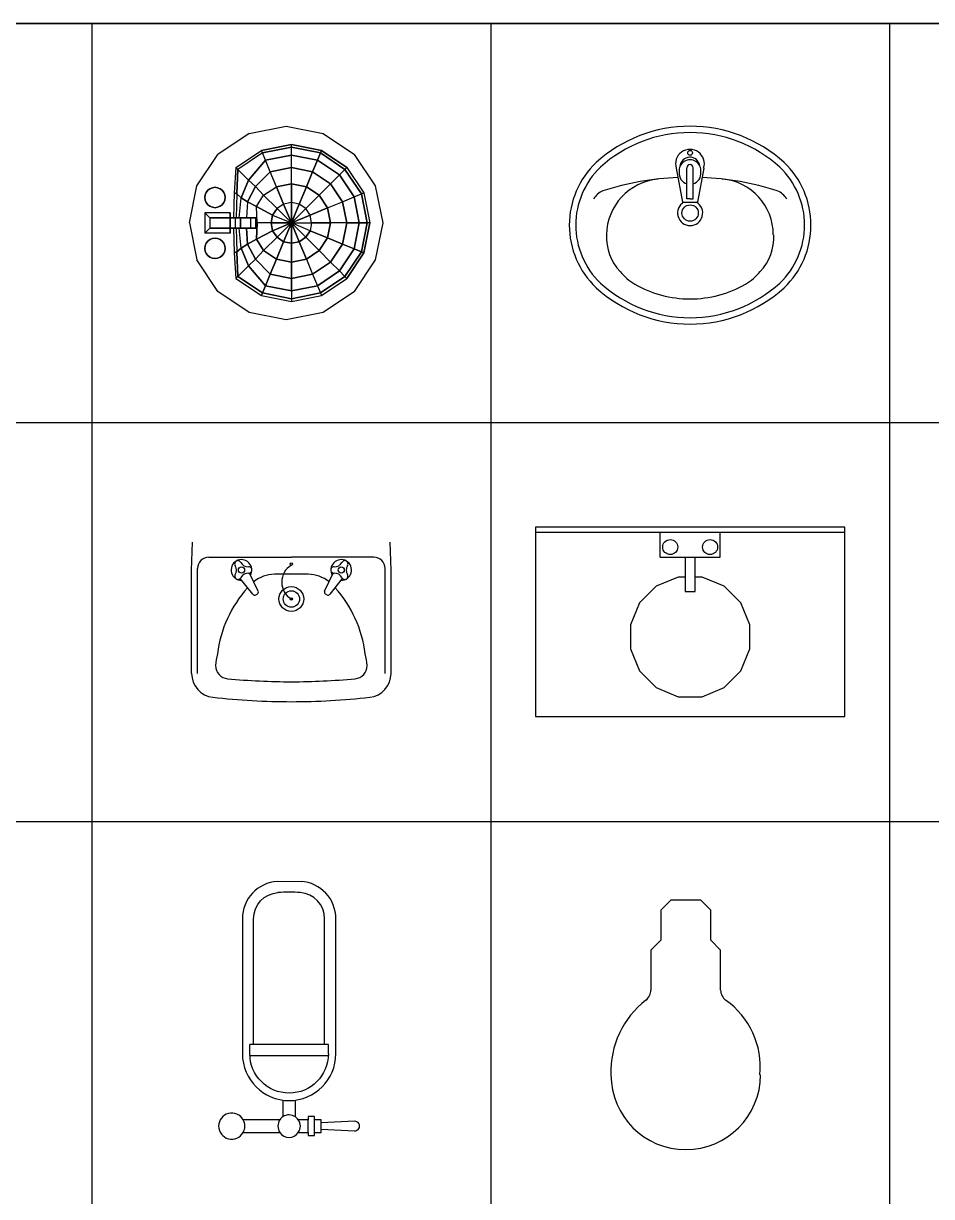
# Model space of a CAD drawing. Header units: inches. Extents: x -1249499 to 290957, y -589671 to 1013543.
# Drawn here: x -1158660 to -1156383, y 307861 to 310801 of the extents above; entities that cross this region are included whole.
import ezdxf

# ---------------------------------------------------------------- set-up
doc = ezdxf.new("R2010")
doc.units = ezdxf.units.IN
doc.header["$MEASUREMENT"] = 0
doc.linetypes.add('HIDDEN', pattern=[2, 1, -1])
doc.layers.add('FUR', color=4, linetype='Continuous')

# ---------------------------------------------------------------- blocks, each defined once
blk = doc.blocks.new('TOILET5')
at = {"color": 0}
for p, q in [((1, 2.5), (0, 1.5)), ((4, 2.5), (1, 2.5)), ((5, 3.5), (4, 2.5)), ((9, 3.5), (5, 3.5)), ((0, 1.5), (0, -1.5)), ((0, -1.5), (1, -2.5)), ((1, -2.5), (4, -2.5)), ((4, -2.5), (5, -3.5)), ((5, -3.5), (9, -3.5))]:
    blk.add_line(p, q, dxfattribs=at)
for centre, radius, start, end in [((16.750209, -0.811718), 8.289629, 5.619387, 5.619387), ((16.750209, -0.811718), 8.289629, 84.810543, 144.517778), ((17.5, 0), 7.5, 270, 90), ((9, 4.75), 1.25, 270, 323.130102), ((9, -4.75), 1.25, 36.869898, 90), ((17.170456, 1.579549), 9.085528, 217.887566, 272.078647)]:
    blk.add_arc(centre, radius, start, end, dxfattribs=at)
blk = doc.blocks.new('A$C3D707EC2')
at = {"color": 0, "xscale": 25, "yscale": 25, "zscale": 25, "rotation": 270}
blk.add_blockref('TOILET5', (187.5, 625), dxfattribs=at)
blk = doc.blocks.new('A$C6B484741')
for p, q in [((149.7, 466.5), (242.5, 484.9)), ((242.5, 484.9), (335.3, 466.5)), ((149.7, 466.5), (71, 413.9)), ((335.3, 466.5), (413.9, 413.9)), ((18.4, 335.3), (71, 413.9)), ((116.2, 381.5), (180, 424.1)), ((116.2, 381.5), (180, 424.1)), ((182.6, 417.9), (121, 376.7)), ((182.6, 417.9), (121, 376.7)), ((180, 424.1), (255.2, 439)), ((255.2, 439), (180, 424.1)), ((182.6, 417.9), (180, 424.1)), ((182.6, 417.9), (180, 424.1)), ((182.6, 417.9), (255.2, 432.4)), ((255.2, 432.4), (182.6, 417.9)), ((190.1, 399.7), (182.6, 417.9)), ((190.1, 399.7), (182.6, 417.9)), ((255.2, 412.7), (190.1, 399.7)), ((190.1, 399.7), (255.2, 412.7)), ((255.2, 439), (330.4, 424.1)), ((330.4, 424.1), (255.2, 439)), ((255.2, 432.4), (255.2, 439)), ((255.2, 432.4), (255.2, 439)), ((255.2, 432.4), (327.9, 417.9)), ((327.9, 417.9), (255.2, 432.4)), ((255.2, 412.7), (255.2, 432.4)), ((255.2, 412.7), (255.2, 432.4)), ((255.2, 381.5), (255.2, 412.7)), ((255.2, 381.5), (255.2, 412.7)), ((320.4, 399.7), (255.2, 412.7)), ((255.2, 412.7), (320.4, 399.7)), ((327.9, 417.9), (320.4, 399.7)), ((320.4, 399.7), (327.9, 417.9)), ((327.9, 417.9), (330.4, 424.1)), ((330.4, 424.1), (327.9, 417.9)), ((327.9, 417.9), (389.5, 376.7)), ((389.5, 376.7), (327.9, 417.9)), ((394.2, 381.5), (330.4, 424.1)), ((330.4, 424.1), (394.2, 381.5)), ((466.5, 335.3), (413.9, 413.9)), ((147.6, 350.1), (190.1, 399.7)), ((190.1, 399.7), (147.6, 350.1)), ((202, 370.9), (190.1, 399.7)), ((202, 370.9), (190.1, 399.7)), ((320.4, 399.7), (308.4, 370.9)), ((308.4, 370.9), (320.4, 399.7)), ((375.6, 362.9), (320.4, 399.7)), ((320.4, 399.7), (375.6, 362.9)), ((116.2, 381.5), (111.9, 317.7)), ((116.2, 381.5), (111.9, 317.7)), ((116.2, 381.5), (121, 376.7)), ((121, 376.7), (116.2, 381.5)), ((121, 376.7), (118.1, 315.1)), ((118.1, 315.1), (121, 376.7)), ((147.6, 350.1), (121, 376.7)), ((121, 376.7), (147.6, 350.1)), ((202, 370.9), (165.4, 333.5)), ((165.4, 333.5), (202, 370.9)), ((202, 370.9), (255.2, 381.5)), ((255.2, 381.5), (202, 370.9)), ((217.7, 333.3), (202, 370.9)), ((217.7, 333.3), (202, 370.9)), ((255.2, 381.5), (308.4, 370.9)), ((308.4, 370.9), (255.2, 381.5)), ((255.2, 340.8), (255.2, 381.5)), ((255.2, 340.8), (255.2, 381.5)), ((308.4, 370.9), (292.8, 333.3)), ((292.8, 333.3), (308.4, 370.9)), ((308.4, 370.9), (353.5, 340.8)), ((353.5, 340.8), (308.4, 370.9)), ((353.5, 340.8), (375.6, 362.9)), ((353.5, 340.8), (375.6, 362.9)), ((375.6, 362.9), (389.5, 376.7)), ((375.6, 362.9), (389.5, 376.7)), ((412.5, 307.6), (375.6, 362.9)), ((375.6, 362.9), (412.5, 307.6)), ((394.2, 381.5), (389.5, 376.7)), ((389.5, 376.7), (394.2, 381.5)), ((389.5, 376.7), (430.7, 315.1)), ((430.7, 315.1), (389.5, 376.7)), ((394.2, 381.5), (436.8, 317.7)), ((394.2, 381.5), (436.8, 317.7)), ((0, 242.5), (18.4, 335.3)), ((45.8, 324.3), (41.7, 319)), ((41.7, 319), (45.8, 324.3)), ((45.8, 324.3), (41.7, 319)), ((41.7, 319), (45.8, 324.3)), ((51, 328.4), (45.8, 324.3)), ((45.8, 324.3), (51, 328.4)), ((51, 328.4), (45.8, 324.3)), ((45.8, 324.3), (51, 328.4)), ((45.8, 324.3), (45.8, 324.3)), ((45.8, 324.3), (45.8, 324.3)), ((57.2, 330.9), (51, 328.4)), ((51, 328.4), (57.2, 330.9)), ((57.2, 330.9), (51, 328.4)), ((51, 328.4), (57.2, 330.9)), ((51, 328.4), (51, 328.4)), ((51, 328.4), (51, 328.4)), ((63.8, 331.8), (57.2, 330.9)), ((57.2, 330.9), (63.8, 331.8)), ((63.8, 331.8), (57.2, 330.9)), ((57.2, 330.9), (63.8, 331.8)), ((57.2, 330.9), (57.2, 330.9)), ((57.2, 330.9), (57.2, 330.9)), ((70.4, 330.9), (63.8, 331.8)), ((63.8, 331.8), (70.4, 330.9)), ((70.4, 330.9), (63.8, 331.8)), ((63.8, 331.8), (70.4, 330.9)), ((63.8, 331.8), (63.8, 331.8)), ((63.8, 331.8), (63.8, 331.8)), ((76.6, 328.4), (70.4, 330.9)), ((70.4, 330.9), (76.6, 328.4)), ((76.6, 328.4), (70.4, 330.9)), ((70.4, 330.9), (76.6, 328.4)), ((70.4, 330.9), (70.4, 330.9)), ((70.4, 330.9), (70.4, 330.9)), ((81.8, 324.3), (76.6, 328.4)), ((76.6, 328.4), (81.8, 324.3)), ((81.8, 324.3), (76.6, 328.4)), ((76.6, 328.4), (81.8, 324.3)), ((76.6, 328.4), (76.6, 328.4)), ((76.6, 328.4), (76.6, 328.4)), ((85.9, 319), (81.8, 324.3)), ((81.8, 324.3), (85.9, 319)), ((85.9, 319), (81.8, 324.3)), ((81.8, 324.3), (81.8, 324.3)), ((81.8, 324.3), (85.9, 319)), ((81.8, 324.3), (81.8, 324.3)), ((129, 305.4), (147.6, 350.1)), ((147.6, 350.1), (129, 305.4)), ((165.4, 333.5), (145, 295.7)), ((145, 295.7), (165.4, 333.5)), ((147.6, 350.1), (165.4, 333.5)), ((165.4, 333.5), (147.6, 350.1)), ((185.7, 312), (165.4, 333.5)), ((165.4, 333.5), (185.7, 312)), ((185.7, 312), (217.7, 333.3)), ((185.7, 312), (217.7, 333.3)), ((255.2, 340.8), (217.7, 333.3)), ((217.7, 333.3), (255.2, 340.8)), ((217.7, 333.3), (235.8, 289.4)), ((235.8, 289.4), (217.7, 333.3)), ((255.2, 340.8), (255.2, 293.4)), ((255.2, 293.4), (255.2, 340.8)), ((292.8, 333.3), (255.2, 340.8)), ((255.2, 340.8), (292.8, 333.3)), ((292.8, 333.3), (274.7, 289.4)), ((274.7, 289.4), (292.8, 333.3)), ((324.7, 312), (292.8, 333.3)), ((292.8, 333.3), (324.7, 312)), ((324.7, 312), (353.5, 340.8)), ((324.7, 312), (353.5, 340.8)), ((353.5, 340.8), (383.6, 295.7)), ((383.6, 295.7), (353.5, 340.8)), ((485, 242.5), (466.5, 335.3)), ((39.1, 312.9), (38.3, 306.3)), ((38.3, 306.3), (39.1, 312.9)), ((39.1, 312.9), (38.3, 306.3)), ((38.3, 306.3), (39.1, 312.9)), ((38.3, 306.3), (39.1, 299.7)), ((39.1, 299.7), (38.3, 306.3)), ((38.3, 306.3), (39.1, 299.7)), ((39.1, 299.7), (38.3, 306.3)), ((38.3, 306.3), (38.3, 306.3)), ((38.3, 306.3), (38.3, 306.3)), ((41.7, 319), (39.1, 312.9)), ((39.1, 312.9), (41.7, 319)), ((41.7, 319), (39.1, 312.9)), ((39.1, 312.9), (41.7, 319)), ((39.1, 312.9), (39.1, 312.9)), ((39.1, 312.9), (39.1, 312.9)), ((39.1, 299.7), (41.7, 293.5)), ((41.7, 293.5), (39.1, 299.7)), ((39.1, 299.7), (41.7, 293.5)), ((41.7, 293.5), (39.1, 299.7)), ((39.1, 299.7), (39.1, 299.7)), ((39.1, 299.7), (39.1, 299.7)), ((41.7, 319), (41.7, 319)), ((41.7, 319), (41.7, 319)), ((88.5, 312.9), (85.9, 319)), ((85.9, 319), (88.5, 312.9)), ((88.5, 312.9), (85.9, 319)), ((85.9, 319), (88.5, 312.9)), ((85.9, 319), (85.9, 319)), ((85.9, 319), (85.9, 319)), ((85.9, 293.5), (88.5, 299.7)), ((88.5, 299.7), (85.9, 293.5)), ((85.9, 293.5), (88.5, 299.7)), ((88.5, 299.7), (85.9, 293.5)), ((89.3, 306.3), (88.5, 312.9)), ((88.5, 312.9), (89.3, 306.3)), ((89.3, 306.3), (88.5, 312.9)), ((88.5, 312.9), (89.3, 306.3)), ((88.5, 312.9), (88.5, 312.9)), ((88.5, 312.9), (88.5, 312.9)), ((88.5, 299.7), (89.3, 306.3)), ((89.3, 306.3), (88.5, 299.7)), ((88.5, 299.7), (89.3, 306.3)), ((89.3, 306.3), (88.5, 299.7)), ((88.5, 299.7), (88.5, 299.7)), ((88.5, 299.7), (88.5, 299.7)), ((89.3, 306.3), (89.3, 306.3)), ((89.3, 306.3), (89.3, 306.3)), ((111.9, 317.7), (110.1, 255.2)), ((111.9, 317.7), (118.1, 315.1)), ((118.1, 315.1), (111.9, 317.7)), ((118.1, 315.1), (116.7, 255.2)), ((118.1, 315.1), (129, 305.4)), ((129, 305.4), (118.1, 315.1)), ((124.4, 255.2), (129, 305.4)), ((129, 305.4), (145, 295.7)), ((145, 295.7), (129, 305.4)), ((145, 295.7), (142.5, 255.2)), ((145, 295.7), (167.7, 283.3)), ((167.7, 283.3), (145, 295.7)), ((167.7, 283.3), (185.7, 312)), ((167.7, 283.3), (185.7, 312)), ((185.7, 312), (219.3, 278.5)), ((219.3, 278.5), (185.7, 312)), ((324.7, 312), (291.2, 278.5)), ((291.2, 278.5), (324.7, 312)), ((346, 280.1), (324.7, 312)), ((324.7, 312), (346, 280.1)), ((346, 280.1), (383.6, 295.7)), ((346, 280.1), (383.6, 295.7)), ((383.6, 295.7), (412.5, 307.6)), ((383.6, 295.7), (412.5, 307.6)), ((383.6, 295.7), (394.2, 242.5)), ((394.2, 242.5), (383.6, 295.7)), ((412.5, 307.6), (430.7, 315.1)), ((412.5, 307.6), (430.7, 315.1)), ((425.5, 242.5), (412.5, 307.6)), ((412.5, 307.6), (425.5, 242.5)), ((430.7, 315.1), (436.8, 317.7)), ((436.8, 317.7), (430.7, 315.1)), ((430.7, 315.1), (445.1, 242.5)), ((445.1, 242.5), (430.7, 315.1)), ((436.8, 317.7), (451.8, 242.5)), ((436.8, 317.7), (451.8, 242.5)), ((38.3, 268), (38.3, 216.9)), ((102.1, 268), (38.3, 268)), ((51, 255.2), (38.3, 268)), ((51, 255.2), (38.3, 268)), ((41.7, 293.5), (45.8, 288.2)), ((45.8, 288.2), (41.7, 293.5)), ((41.7, 293.5), (45.8, 288.2)), ((45.8, 288.2), (41.7, 293.5)), ((41.7, 293.5), (41.7, 293.5)), ((41.7, 293.5), (41.7, 293.5)), ((45.8, 288.2), (51, 284.2)), ((51, 284.2), (45.8, 288.2)), ((45.8, 288.2), (51, 284.2)), ((51, 284.2), (45.8, 288.2)), ((45.8, 288.2), (45.8, 288.2)), ((45.8, 288.2), (45.8, 288.2)), ((51, 284.2), (57.2, 281.7)), ((57.2, 281.7), (51, 284.2)), ((51, 284.2), (57.2, 281.7)), ((57.2, 281.7), (51, 284.2)), ((51, 284.2), (51, 284.2)), ((51, 284.2), (51, 284.2)), ((57.2, 281.7), (63.8, 280.7)), ((63.8, 280.7), (57.2, 281.7)), ((57.2, 281.7), (63.8, 280.7)), ((63.8, 280.7), (57.2, 281.7)), ((57.2, 281.7), (57.2, 281.7)), ((57.2, 281.7), (57.2, 281.7)), ((63.8, 280.7), (70.4, 281.7)), ((70.4, 281.7), (63.8, 280.7)), ((63.8, 280.7), (70.4, 281.7)), ((70.4, 281.7), (63.8, 280.7)), ((63.8, 280.7), (63.8, 280.7)), ((63.8, 280.7), (63.8, 280.7)), ((70.4, 281.7), (76.6, 284.2)), ((76.6, 284.2), (70.4, 281.7)), ((70.4, 281.7), (76.6, 284.2)), ((76.6, 284.2), (70.4, 281.7)), ((70.4, 281.7), (70.4, 281.7)), ((70.4, 281.7), (70.4, 281.7)), ((76.6, 284.2), (81.8, 288.2)), ((81.8, 288.2), (76.6, 284.2)), ((76.6, 284.2), (81.8, 288.2)), ((81.8, 288.2), (76.6, 284.2)), ((76.6, 284.2), (76.6, 284.2)), ((76.6, 284.2), (76.6, 284.2)), ((81.8, 288.2), (85.9, 293.5)), ((85.9, 293.5), (81.8, 288.2)), ((81.8, 288.2), (85.9, 293.5)), ((85.9, 293.5), (81.8, 288.2)), ((81.8, 288.2), (81.8, 288.2)), ((81.8, 288.2), (81.8, 288.2)), ((85.9, 293.5), (85.9, 293.5)), ((85.9, 293.5), (85.9, 293.5)), ((102.1, 268), (102.1, 216.9)), ((102.1, 255.2), (102.1, 268)), ((102.1, 255.2), (102.1, 268)), ((169.7, 242.5), (167.7, 283.3)), ((169.7, 242.5), (167.7, 283.3)), ((208.2, 261.9), (167.7, 283.3)), ((167.7, 283.3), (208.2, 261.9)), ((208.2, 261.9), (219.3, 278.5)), ((219.3, 278.5), (208.2, 261.9)), ((235.8, 289.4), (219.3, 278.5)), ((235.8, 289.4), (219.3, 278.5)), ((255.2, 242.5), (219.3, 278.5)), ((219.3, 278.5), (255.2, 242.5)), ((255.2, 293.4), (235.8, 289.4)), ((255.2, 293.4), (235.8, 289.4)), ((255.2, 242.5), (235.8, 289.4)), ((235.8, 289.4), (255.2, 242.5)), ((255.2, 242.5), (255.2, 293.4)), ((255.2, 293.4), (255.2, 242.5)), ((274.7, 289.4), (255.2, 293.4)), ((274.7, 289.4), (255.2, 293.4)), ((255.2, 242.5), (274.7, 289.4)), ((274.7, 289.4), (255.2, 242.5)), ((255.2, 242.5), (291.2, 278.5)), ((291.2, 278.5), (255.2, 242.5)), ((291.2, 278.5), (274.7, 289.4)), ((291.2, 278.5), (274.7, 289.4)), ((302.2, 261.9), (291.2, 278.5)), ((302.2, 261.9), (291.2, 278.5)), ((346, 280.1), (302.2, 261.9)), ((302.2, 261.9), (346, 280.1)), ((353.5, 242.5), (346, 280.1)), ((346, 280.1), (353.5, 242.5)), ((0, 242.5), (18.4, 149.7)), ((51, 255.2), (51, 229.7)), ((51, 255.2), (51, 229.7)), ((114.8, 255.2), (51, 255.2)), ((51, 255.2), (102.1, 255.2)), ((51, 255.2), (102.1, 255.2)), ((114.8, 255.2), (51, 255.2)), ((102.1, 229.7), (102.1, 255.2)), ((102.1, 255.2), (102.1, 229.7)), ((102.1, 255.2), (127.6, 255.2)), ((127.6, 255.2), (102.1, 255.2)), ((114.8, 229.7), (114.8, 255.2)), ((114.8, 229.7), (114.8, 255.2)), ((114.8, 255.2), (153.1, 255.2)), ((114.8, 255.2), (153.1, 255.2)), ((127.6, 255.2), (114.8, 255.2)), ((127.6, 255.2), (114.8, 255.2)), ((127.6, 229.7), (127.6, 255.2)), ((127.6, 255.2), (127.6, 229.7)), ((165.9, 255.2), (127.6, 255.2)), ((127.6, 255.2), (165.9, 255.2)), ((153.1, 255.2), (153.1, 229.7)), ((153.1, 255.2), (153.1, 229.7)), ((153.1, 255.2), (165.9, 255.2)), ((165.9, 255.2), (153.1, 255.2)), ((165.9, 229.7), (165.9, 255.2)), ((165.9, 255.2), (165.9, 229.7)), ((169.7, 242.5), (165.9, 242.5)), ((167.7, 201.6), (169.7, 242.5)), ((169.7, 242.5), (167.7, 201.6)), ((204.4, 242.5), (169.7, 242.5)), ((204.4, 242.5), (169.7, 242.5)), ((208.2, 261.9), (204.4, 242.5)), ((204.4, 242.5), (208.2, 261.9)), ((204.4, 242.5), (255.2, 242.5)), ((255.2, 242.5), (204.4, 242.5)), ((208.2, 223), (204.4, 242.5)), ((204.4, 242.5), (208.2, 223)), ((208.2, 261.9), (255.2, 242.5)), ((208.2, 261.9), (255.2, 242.5)), ((255.2, 242.5), (208.2, 223)), ((208.2, 223), (255.2, 242.5)), ((255.2, 242.5), (219.3, 206.5)), ((219.3, 206.5), (255.2, 242.5)), ((255.2, 242.5), (235.8, 195.5)), ((235.8, 195.5), (255.2, 242.5)), ((255.2, 242.5), (302.2, 261.9)), ((302.2, 261.9), (255.2, 242.5)), ((255.2, 242.5), (306.1, 242.5)), ((255.2, 242.5), (306.1, 242.5)), ((302.2, 223), (255.2, 242.5)), ((302.2, 223), (255.2, 242.5)), ((255.2, 242.5), (291.2, 206.5)), ((291.2, 206.5), (255.2, 242.5)), ((255.2, 242.5), (274.7, 195.5)), ((274.7, 195.5), (255.2, 242.5)), ((255.2, 242.5), (255.2, 191.6)), ((255.2, 191.6), (255.2, 242.5)), ((306.1, 242.5), (302.2, 261.9)), ((306.1, 242.5), (302.2, 261.9)), ((306.1, 242.5), (302.2, 223)), ((306.1, 242.5), (302.2, 223)), ((306.1, 242.5), (353.5, 242.5)), ((353.5, 242.5), (306.1, 242.5)), ((353.5, 242.5), (346, 204.9)), ((346, 204.9), (353.5, 242.5)), ((394.2, 242.5), (353.5, 242.5)), ((394.2, 242.5), (353.5, 242.5)), ((383.6, 189.3), (394.2, 242.5)), ((394.2, 242.5), (383.6, 189.3)), ((394.2, 242.5), (425.5, 242.5)), ((425.5, 242.5), (394.2, 242.5)), ((425.5, 242.5), (412.5, 177.3)), ((412.5, 177.3), (425.5, 242.5)), ((425.5, 242.5), (445.1, 242.5)), ((445.1, 242.5), (425.5, 242.5)), ((430.7, 169.8), (445.1, 242.5)), ((445.1, 242.5), (430.7, 169.8)), ((436.8, 167.2), (451.8, 242.5)), ((451.8, 242.5), (436.8, 167.2)), ((451.8, 242.5), (445.1, 242.5)), ((451.8, 242.5), (445.1, 242.5)), ((466.5, 149.7), (485, 242.5)), ((51, 229.7), (38.3, 216.9)), ((51, 229.7), (38.3, 216.9)), ((102.1, 216.9), (38.3, 216.9)), ((51, 229.7), (102.1, 229.7)), ((114.8, 229.7), (51, 229.7)), ((51, 229.7), (102.1, 229.7)), ((51, 229.7), (114.8, 229.7)), ((102.1, 229.7), (127.6, 229.7)), ((102.1, 229.7), (127.6, 229.7)), ((102.1, 216.9), (102.1, 229.7)), ((102.1, 229.7), (102.1, 216.9)), ((110.1, 229.7), (111.9, 167.2)), ((114.8, 229.7), (153.1, 229.7)), ((153.1, 229.7), (114.8, 229.7)), ((127.6, 229.7), (114.8, 229.7)), ((127.6, 229.7), (114.8, 229.7)), ((116.7, 229.7), (118.1, 169.8)), ((129, 179.5), (124.4, 229.7)), ((165.9, 229.7), (127.6, 229.7)), ((165.9, 229.7), (127.6, 229.7)), ((142.5, 229.7), (145, 189.3)), ((145, 189.3), (142.5, 229.7)), ((153.1, 229.7), (165.9, 229.7)), ((153.1, 229.7), (165.9, 229.7)), ((208.2, 223), (167.7, 201.6)), ((167.7, 201.6), (208.2, 223)), ((219.3, 206.5), (185.7, 173)), ((185.7, 173), (219.3, 206.5)), ((219.3, 206.5), (208.2, 223)), ((208.2, 223), (219.3, 206.5)), ((235.8, 195.5), (219.3, 206.5)), ((219.3, 206.5), (235.8, 195.5)), ((291.2, 206.5), (274.7, 195.5)), ((274.7, 195.5), (291.2, 206.5)), ((302.2, 223), (291.2, 206.5)), ((291.2, 206.5), (302.2, 223)), ((291.2, 206.5), (324.7, 173)), ((324.7, 173), (291.2, 206.5)), ((302.2, 223), (346, 204.9)), ((346, 204.9), (302.2, 223)), ((39.1, 185.2), (38.3, 178.7)), ((38.3, 178.7), (39.1, 185.2)), ((39.1, 185.2), (38.3, 178.7)), ((38.3, 178.7), (39.1, 185.2)), ((38.3, 178.7), (39.1, 172.1)), ((39.1, 172.1), (38.3, 178.7)), ((38.3, 178.7), (39.1, 172.1)), ((39.1, 172.1), (38.3, 178.7)), ((38.3, 178.7), (38.3, 178.7)), ((38.3, 178.7), (38.3, 178.7)), ((41.7, 191.4), (39.1, 185.2)), ((39.1, 185.2), (41.7, 191.4)), ((41.7, 191.4), (39.1, 185.2)), ((39.1, 185.2), (41.7, 191.4)), ((39.1, 185.2), (39.1, 185.2)), ((39.1, 185.2), (39.1, 185.2)), ((45.8, 196.7), (41.7, 191.4)), ((41.7, 191.4), (45.8, 196.7)), ((45.8, 196.7), (41.7, 191.4)), ((41.7, 191.4), (45.8, 196.7)), ((41.7, 191.4), (41.7, 191.4)), ((41.7, 191.4), (41.7, 191.4)), ((51, 200.8), (45.8, 196.7)), ((45.8, 196.7), (51, 200.8)), ((51, 200.8), (45.8, 196.7)), ((45.8, 196.7), (51, 200.8)), ((45.8, 196.7), (45.8, 196.7)), ((45.8, 196.7), (45.8, 196.7)), ((57.2, 203.3), (51, 200.8)), ((51, 200.8), (57.2, 203.3)), ((57.2, 203.3), (51, 200.8)), ((51, 200.8), (57.2, 203.3)), ((51, 200.8), (51, 200.8)), ((51, 200.8), (51, 200.8)), ((63.8, 204.2), (57.2, 203.3)), ((57.2, 203.3), (63.8, 204.2)), ((63.8, 204.2), (57.2, 203.3)), ((57.2, 203.3), (63.8, 204.2)), ((57.2, 203.3), (57.2, 203.3)), ((57.2, 203.3), (57.2, 203.3)), ((70.4, 203.3), (63.8, 204.2)), ((63.8, 204.2), (70.4, 203.3)), ((70.4, 203.3), (63.8, 204.2)), ((63.8, 204.2), (70.4, 203.3)), ((63.8, 204.2), (63.8, 204.2)), ((63.8, 204.2), (63.8, 204.2)), ((76.6, 200.8), (70.4, 203.3)), ((70.4, 203.3), (76.6, 200.8)), ((76.6, 200.8), (70.4, 203.3)), ((70.4, 203.3), (76.6, 200.8)), ((70.4, 203.3), (70.4, 203.3)), ((70.4, 203.3), (70.4, 203.3)), ((81.8, 196.7), (76.6, 200.8)), ((76.6, 200.8), (81.8, 196.7)), ((81.8, 196.7), (76.6, 200.8)), ((76.6, 200.8), (81.8, 196.7)), ((76.6, 200.8), (76.6, 200.8)), ((76.6, 200.8), (76.6, 200.8)), ((85.9, 191.4), (81.8, 196.7)), ((81.8, 196.7), (85.9, 191.4)), ((85.9, 191.4), (81.8, 196.7)), ((81.8, 196.7), (85.9, 191.4)), ((81.8, 196.7), (81.8, 196.7)), ((81.8, 196.7), (81.8, 196.7)), ((88.5, 185.2), (85.9, 191.4)), ((85.9, 191.4), (88.5, 185.2)), ((88.5, 185.2), (85.9, 191.4)), ((85.9, 191.4), (88.5, 185.2)), ((85.9, 191.4), (85.9, 191.4)), ((85.9, 191.4), (85.9, 191.4)), ((88.5, 185.2), (89.3, 178.7)), ((89.3, 178.7), (88.5, 185.2)), ((88.5, 185.2), (89.3, 178.7)), ((88.5, 185.2), (88.5, 185.2)), ((88.5, 185.2), (89.3, 178.7)), ((88.5, 185.2), (88.5, 185.2)), ((88.5, 172.1), (89.3, 178.7)), ((89.3, 178.7), (88.5, 172.1)), ((88.5, 172.1), (89.3, 178.7)), ((89.3, 178.7), (88.5, 172.1)), ((89.3, 178.7), (89.3, 178.7)), ((89.3, 178.7), (89.3, 178.7)), ((129, 179.5), (118.1, 169.8)), ((118.1, 169.8), (129, 179.5)), ((145, 189.3), (129, 179.5)), ((129, 179.5), (145, 189.3)), ((147.6, 134.9), (129, 179.5)), ((129, 179.5), (147.6, 134.9)), ((167.7, 201.6), (145, 189.3)), ((145, 189.3), (167.7, 201.6)), ((145, 189.3), (165.4, 151.5)), ((165.4, 151.5), (145, 189.3)), ((185.7, 173), (167.7, 201.6)), ((167.7, 201.6), (185.7, 173)), ((235.8, 195.5), (217.7, 151.7)), ((217.7, 151.7), (235.8, 195.5)), ((255.2, 191.6), (235.8, 195.5)), ((235.8, 195.5), (255.2, 191.6)), ((274.7, 195.5), (255.2, 191.6)), ((255.2, 191.6), (274.7, 195.5)), ((255.2, 191.6), (255.2, 144.2)), ((255.2, 144.2), (255.2, 191.6)), ((274.7, 195.5), (292.8, 151.7)), ((292.8, 151.7), (274.7, 195.5)), ((346, 204.9), (324.7, 173)), ((324.7, 173), (346, 204.9)), ((346, 204.9), (383.6, 189.3)), ((383.6, 189.3), (346, 204.9)), ((353.5, 144.2), (383.6, 189.3)), ((383.6, 189.3), (353.5, 144.2)), ((412.5, 177.3), (375.6, 122.1)), ((375.6, 122.1), (412.5, 177.3)), ((412.5, 177.3), (383.6, 189.3)), ((383.6, 189.3), (412.5, 177.3)), ((412.5, 177.3), (430.7, 169.8)), ((430.7, 169.8), (412.5, 177.3)), ((71, 71), (18.4, 149.7)), ((39.1, 172.1), (41.7, 165.9)), ((41.7, 165.9), (39.1, 172.1)), ((39.1, 172.1), (41.7, 165.9)), ((41.7, 165.9), (39.1, 172.1)), ((39.1, 172.1), (39.1, 172.1)), ((39.1, 172.1), (39.1, 172.1)), ((41.7, 165.9), (45.8, 160.6)), ((45.8, 160.6), (41.7, 165.9)), ((41.7, 165.9), (45.8, 160.6)), ((45.8, 160.6), (41.7, 165.9)), ((41.7, 165.9), (41.7, 165.9)), ((41.7, 165.9), (41.7, 165.9)), ((45.8, 160.6), (51, 156.6)), ((51, 156.6), (45.8, 160.6)), ((45.8, 160.6), (51, 156.6)), ((51, 156.6), (45.8, 160.6)), ((45.8, 160.6), (45.8, 160.6)), ((45.8, 160.6), (45.8, 160.6)), ((51, 156.6), (57.2, 154)), ((57.2, 154), (51, 156.6)), ((51, 156.6), (57.2, 154)), ((57.2, 154), (51, 156.6)), ((51, 156.6), (51, 156.6)), ((51, 156.6), (51, 156.6)), ((57.2, 154), (63.8, 153.1)), ((63.8, 153.1), (57.2, 154)), ((57.2, 154), (63.8, 153.1)), ((63.8, 153.1), (57.2, 154)), ((57.2, 154), (57.2, 154)), ((57.2, 154), (57.2, 154)), ((63.8, 153.1), (70.4, 154)), ((70.4, 154), (63.8, 153.1)), ((63.8, 153.1), (70.4, 154)), ((70.4, 154), (63.8, 153.1)), ((63.8, 153.1), (63.8, 153.1)), ((63.8, 153.1), (63.8, 153.1)), ((70.4, 154), (76.6, 156.6)), ((76.6, 156.6), (70.4, 154)), ((70.4, 154), (76.6, 156.6)), ((76.6, 156.6), (70.4, 154)), ((70.4, 154), (70.4, 154)), ((70.4, 154), (70.4, 154)), ((76.6, 156.6), (81.8, 160.6)), ((81.8, 160.6), (76.6, 156.6)), ((76.6, 156.6), (81.8, 160.6)), ((81.8, 160.6), (76.6, 156.6)), ((76.6, 156.6), (76.6, 156.6)), ((76.6, 156.6), (76.6, 156.6)), ((81.8, 160.6), (85.9, 165.9)), ((85.9, 165.9), (81.8, 160.6)), ((81.8, 160.6), (85.9, 165.9)), ((85.9, 165.9), (81.8, 160.6)), ((81.8, 160.6), (81.8, 160.6)), ((81.8, 160.6), (81.8, 160.6)), ((85.9, 165.9), (88.5, 172.1)), ((88.5, 172.1), (85.9, 165.9)), ((85.9, 165.9), (88.5, 172.1)), ((88.5, 172.1), (85.9, 165.9)), ((85.9, 165.9), (85.9, 165.9)), ((85.9, 165.9), (85.9, 165.9)), ((88.5, 172.1), (88.5, 172.1)), ((88.5, 172.1), (88.5, 172.1)), ((118.1, 169.8), (111.9, 167.2)), ((111.9, 167.2), (118.1, 169.8)), ((111.9, 167.2), (116.2, 103.5)), ((111.9, 167.2), (116.2, 103.5)), ((118.1, 169.8), (121, 108.2)), ((121, 108.2), (118.1, 169.8)), ((165.4, 151.5), (147.6, 134.9)), ((147.6, 134.9), (165.4, 151.5)), ((185.7, 173), (165.4, 151.5)), ((165.4, 151.5), (185.7, 173)), ((165.4, 151.5), (202, 114.1)), ((202, 114.1), (165.4, 151.5)), ((217.7, 151.7), (185.7, 173)), ((185.7, 173), (217.7, 151.7)), ((217.7, 151.7), (202, 114.1)), ((202, 114.1), (217.7, 151.7)), ((255.2, 144.2), (217.7, 151.7)), ((217.7, 151.7), (255.2, 144.2)), ((292.8, 151.7), (255.2, 144.2)), ((255.2, 144.2), (292.8, 151.7)), ((324.7, 173), (292.8, 151.7)), ((292.8, 151.7), (324.7, 173)), ((292.8, 151.7), (308.4, 114.1)), ((292.8, 151.7), (308.4, 114.1)), ((324.7, 173), (353.5, 144.2)), ((353.5, 144.2), (324.7, 173)), ((389.5, 108.2), (430.7, 169.8)), ((430.7, 169.8), (389.5, 108.2)), ((394.2, 103.5), (436.8, 167.2)), ((436.8, 167.2), (394.2, 103.5)), ((413.9, 71), (466.5, 149.7)), ((430.7, 169.8), (436.8, 167.2)), ((436.8, 167.2), (430.7, 169.8)), ((147.6, 134.9), (121, 108.2)), ((121, 108.2), (147.6, 134.9)), ((190.1, 85.2), (147.6, 134.9)), ((147.6, 134.9), (190.1, 85.2)), ((255.2, 144.2), (255.2, 103.5)), ((255.2, 103.5), (255.2, 144.2)), ((308.4, 114.1), (353.5, 144.2)), ((353.5, 144.2), (308.4, 114.1)), ((375.6, 122.1), (320.4, 85.2)), ((320.4, 85.2), (375.6, 122.1)), ((353.5, 144.2), (375.6, 122.1)), ((353.5, 144.2), (375.6, 122.1)), ((375.6, 122.1), (389.5, 108.2)), ((389.5, 108.2), (375.6, 122.1)), ((121, 108.2), (116.2, 103.5)), ((116.2, 103.5), (121, 108.2)), ((116.2, 103.5), (180, 60.9)), ((116.2, 103.5), (180, 60.9)), ((121, 108.2), (182.6, 67.1)), ((182.6, 67.1), (121, 108.2)), ((202, 114.1), (190.1, 85.2)), ((190.1, 85.2), (202, 114.1)), ((202, 114.1), (255.2, 103.5)), ((255.2, 103.5), (202, 114.1)), ((255.2, 103.5), (308.4, 114.1)), ((308.4, 114.1), (255.2, 103.5)), ((255.2, 103.5), (255.2, 72.3)), ((255.2, 72.3), (255.2, 103.5)), ((308.4, 114.1), (320.4, 85.2)), ((308.4, 114.1), (320.4, 85.2)), ((327.9, 67.1), (389.5, 108.2)), ((389.5, 108.2), (327.9, 67.1)), ((330.4, 60.9), (394.2, 103.5)), ((330.4, 60.9), (394.2, 103.5)), ((394.2, 103.5), (389.5, 108.2)), ((389.5, 108.2), (394.2, 103.5)), ((149.7, 18.4), (71, 71)), ((182.6, 67.1), (180, 60.9)), ((180, 60.9), (182.6, 67.1)), ((180, 60.9), (255.2, 45.9)), ((180, 60.9), (255.2, 45.9)), ((190.1, 85.2), (182.6, 67.1)), ((182.6, 67.1), (190.1, 85.2)), ((182.6, 67.1), (255.2, 52.6)), ((255.2, 52.6), (182.6, 67.1)), ((255.2, 72.3), (190.1, 85.2)), ((190.1, 85.2), (255.2, 72.3)), ((320.4, 85.2), (255.2, 72.3)), ((255.2, 72.3), (320.4, 85.2)), ((255.2, 72.3), (255.2, 52.6)), ((255.2, 72.3), (255.2, 52.6)), ((255.2, 52.6), (327.9, 67.1)), ((327.9, 67.1), (255.2, 52.6)), ((255.2, 45.9), (330.4, 60.9)), ((255.2, 45.9), (330.4, 60.9)), ((320.4, 85.2), (327.9, 67.1)), ((320.4, 85.2), (327.9, 67.1)), ((327.9, 67.1), (330.4, 60.9)), ((327.9, 67.1), (330.4, 60.9)), ((413.9, 71), (335.3, 18.4)), ((255.2, 52.6), (255.2, 45.9)), ((255.2, 52.6), (255.2, 45.9)), ((242.5, 0), (149.7, 18.4)), ((335.3, 18.4), (242.5, 0))]:
    blk.add_line(p, q)
blk = doc.blocks.new('A$C74212D7F')
at = {"layer": 'FUR'}
for p, q in [((0, 330), (2, 400)), ((500, 330), (498, 400)), ((43, 362), (250, 362)), ((457, 362), (250, 362)), ((0, 70.7), (0, 330)), ((15, 70.7), (15, 334)), ((485, 70.7), (485, 334)), ((500, 70.7), (500, 330)), ((153.1, 269.3), (122, 308.8)), ((166.7, 277.3), (145, 322.3)), ((292.3, 319.6), (207.7, 319.6)), ((333.3, 277.3), (355, 322.3)), ((346.9, 269.3), (378, 308.8)), ((161, 267.7), (164.3, 269.6)), ((339, 267.7), (335.7, 269.6))]:
    blk.add_line(p, q, dxfattribs=at)
at = {"layer": 'FUR', "const_width": 0.4}
blk.add_lwpolyline([(249.8, 257.4, 1), (250.2, 257.4, 1)], format="xyb", close=True, dxfattribs=at)
at = {"layer": 'FUR'}
for centre, radius in [((125, 330), 7.76), ((249.9, 345), 3), ((375, 330), 7.76), ((250, 257.4), 31), ((250, 257.4), 20.5), ((250, 257.4), 3)]:
    blk.add_circle(centre, radius, dxfattribs=at)
for centre, radius, start, end in [((43, 334), 28, 90, 180), ((125, 330), 26, 329.2581, 271.207), ((115.9, 345.4), 8.13, 27.1029, 213.8419), ((375, 330), 26, 268.793, 210.7419), ((384.1, 345.4), 8.13, 326.1581, 152.8971), ((457, 334), 28, 0, 90), ((92.6, 329.7), 20, 327.1029, 33.8419), ((141, 358.2), 20, 207.1029, 273.8419), ((142.9, 330.1), 8.13, 267.1029, 93.8419), ((274.6, 299.7), 48.9, 120.2013, 239.7979), ((357.1, 330.1), 8.13, 86.1581, 272.8971), ((359, 358.2), 20, 266.1581, 332.8971), ((407.4, 329.7), 20, 146.1581, 212.8971), ((116.2, 314.5), 8.13, 147.1029, 333.8419), ((141.4, 302.1), 20, 87.1029, 153.8419), ((209.3, 234.6), 85, 91.1015, 129.2652), ((290.7, 234.6), 85, 50.7348, 88.8985), ((358.6, 302.1), 20, 26.1581, 92.8971), ((383.8, 314.5), 8.13, 206.1581, 32.8971), ((362.5, 83.7), 300, 137.7489, 173.0796), ((158, 272.8), 6, 216.1392, 300.4724), ((161.3, 274.8), 6, 300.4724, 24.8057), ((338.7, 274.8), 6, 155.1943, 239.5276), ((342, 272.8), 6, 239.5276, 323.8608), ((137.5, 83.7), 300, 6.9204, 42.2511), ((239.5, 77), 180, 166.2139, 175.7183), ((260.5, 77), 180, 4.2817, 13.7861), ((93, 90.4), 33, 180, 264.5958), ((407, 90.4), 33, 275.4042, 0), ((60, 70.7), 60, 180, 263.5448), ((440, 70.7), 60, 276.4552, 0), ((250, 1750), 1700, 264.5958, 270), ((250, 1750), 1700, 270, 275.4042), ((250, 1750), 1750, 263.5448, 270), ((250, 1750), 1750, 270, 276.4552)]:
    blk.add_arc(centre, radius, start, end, dxfattribs=at)
blk = doc.blocks.new('A$C41A067BB')
at = {"color": 0}
for p, q in [((265.2, 237.1), (265.2, 552.3)), ((274.6, 237.1), (77.7, 237.1)), ((77.7, 213.6), (77.7, 237.1)), ((274.6, 213.6), (274.6, 237.1)), ((274.5, 209), (77.8, 209)), ((160.2, 97.6), (160.2, 55.7)), ((192.2, 55.6), (192.2, 97.6)), ((152.9, 48.5), (60.8, 48.5)), ((224.2, 48.5), (199.1, 48.5)), ((240.2, 56.5), (224.2, 56.5)), ((224.2, 56.5), (224.2, 48.5)), ((224.2, 16.5), (224.2, 48.5)), ((240.2, 48.5), (240.2, 56.5)), ((240.2, 16.5), (240.2, 48.5)), ((256.2, 48.5), (240.2, 48.5)), ((256.2, 40.5), (256.2, 48.5)), ((340.2, 44.5), (256.2, 40.5)), ((256.2, 24.5), (256.2, 40.5)), ((60.8, 16.5), (152.9, 16.5)), ((199.1, 16.5), (224.2, 16.5)), ((224.2, 16.5), (224.2, 8.5)), ((224.2, 8.5), (240.2, 8.5)), ((240.2, 16.5), (256.2, 16.5)), ((240.2, 8.5), (240.2, 16.5)), ((256.2, 24.5), (340.2, 20.5)), ((256.2, 16.5), (256.2, 24.5))]:
    blk.add_line(p, q, dxfattribs=at)
for points in [[(207.8, 645.1), (146.3, 645.8, 0.394386), (59, 552.3), (59, 213.6, 1), (293.4, 213.6), (293.4, 552.3, 0.394386), (206, 645.8)], [(87.1, 237.1), (87.1, 552.3, -0.394386), (148.3, 617.7)], [(274.6, 213.6, -1), (77.7, 213.6, -1)]]:
    blk.add_lwpolyline(points, format="xyb", dxfattribs=at)
for centre, radius, start, end in [((176.2, 209), 409.7, 86.0944, 93.9056), ((199.6, 552.3), 65.6, 0, 86.0944), ((32.2, 32.5), 32.8, 29.1587, 330.8413), ((176, 32.7), 27.9, 54.7528, 124.6297), ((32.2, 32.5), 32.8, 330.8413, 29.1587), ((176.2, 32.5), 28.2, 145.4367, 214.5633), ((176, 32.7), 27.9, 124.6297, 145.7793), ((176, 32.7), 27.9, 34.2207, 54.7528), ((177.3, 32.5), 27.1, 323.8319, 36.1681), ((340.7, 32.5), 12, 267.2737, 92.7263), ((176, 32.2), 28, 214.2612, 325.7388)]:
    blk.add_arc(centre, radius, start, end, dxfattribs=at)
blk = doc.blocks.new('A$C7F2065B0')
at = {"color": 0}
for p, q in [((0, 462.5), (775, 462.5)), ((312.5, 399.9), (312.5, 462.5)), ((462.5, 399.9), (462.5, 462.5)), ((312.5, 399.9), (462.5, 399.9)), ((375, 400), (375, 313.6)), ((400, 313.6), (400, 400)), ((375, 313.6), (400, 313.6))]:
    blk.add_line(p, q, dxfattribs=at)
blk.add_lwpolyline([(0, 0), (775, 0), (775, 475), (0, 475)], close=True, dxfattribs=at)
for points in [[(357.7, 350), (302.5, 327.2), (260.3, 285), (237.5, 229.8), (237.5, 170.2), (260.3, 115), (302.5, 72.8), (357.7, 50), (417.3, 50), (472.5, 72.8), (514.7, 115), (537.5, 170.2), (537.5, 229.8), (514.7, 285), (472.5, 327.2), (417.3, 350), (400, 350)], [(375, 350), (357.7, 350)]]:
    blk.add_lwpolyline(points, dxfattribs=at)
for centre in [(337.5, 425), (437.5, 425)]:
    blk.add_circle(centre, 18.8, dxfattribs=at)

msp = doc.modelspace()

# ---------------------------------------------------------------- linework, layer by layer
at = {"color": 6}
msp.add_line((-1193392, 310801), (-803046.5, 310801), dxfattribs=at)
at = {"color": 2}
for p, q in [((-1158488.5, 310801), (-1158488.5, 305801)), ((-1157488.5, 310801), (-1157488.5, 305801)), ((-1156488.5, 310801), (-1156488.5, 305801)), ((-1160488.5, 309801), (-1150488.5, 309801)), ((-1160488.5, 308801), (-1150488.5, 308801))]:
    msp.add_line(p, q, dxfattribs=at)
msp.add_lwpolyline([(-1160488.5, 305801), (-1150488.5, 305801), (-1150488.5, 310801), (-1160488.5, 310801)], close=True, dxfattribs=at)
at = {"layer": 'FUR', "color": 9}
for p, q in [((-1157023.3, 310438.2), (-1157007.4, 310352.9)), ((-1156954.6, 310438.2), (-1156970.3, 310353)), ((-1157007.4, 310352.9), (-1156970.3, 310353))]:
    msp.add_line(p, q, dxfattribs=at)
at = {"layer": 'FUR', "color": 6}
for p, q in [((-1156996.6, 310361.8), (-1156996.6, 310439.4)), ((-1156981, 310361.8), (-1156981, 310439.4)), ((-1156988.8, 310361.8), (-1156996.6, 310361.8)), ((-1156988.8, 310361.8), (-1156981, 310361.8))]:
    msp.add_line(p, q, dxfattribs=at)
at = {"layer": 'FUR', "color": 9, "linetype": 'HIDDEN'}
msp.add_line((-1157172, 310188.1), (-1157172.6, 310189.2), dxfattribs=at)
at = {"layer": 'FUR', "color": 8}
for centre, radius in [((-1156988.6, 310476.7), 6), ((-1156988.5, 310325.7), 20.5)]:
    msp.add_circle(centre, radius, dxfattribs=at)
at = {"layer": 'FUR', "color": 7}
for centre, radius, start, end in [((-1156988.5, 310192.5), 351, 90, 132.1939), ((-1156988.5, 310192.5), 351, 47.8061, 90), ((-1157074.5, 310295.5), 217, 133.6919, 180), ((-1156902.5, 310295.5), 217, 0, 46.3081), ((-1157074.5, 310295.5), 217, 180, 226.3081), ((-1156902.5, 310295.5), 217, 313.6919, 0), ((-1156988.5, 310398.5), 351, 227.8061, 270), ((-1156988.5, 310398.5), 351, 270, 312.1939)]:
    msp.add_arc(centre, radius, start, end, dxfattribs=at)
at = {"layer": 'FUR', "color": 8}
for centre, radius, start, end in [((-1156988.5, 310192.5), 335, 90, 132.1939), ((-1156988.5, 310192.5), 335, 47.8061, 90), ((-1156989.1, 310440.8), 25, 7.3344, 176.7063), ((-1157074.5, 310295.5), 201, 133.6919, 180), ((-1156902.5, 310295.5), 201, 0, 46.3081), ((-1157074.5, 310295.5), 201, 180, 226.3081), ((-1156902.5, 310295.5), 201, 313.6919, 0), ((-1156988.5, 310398.5), 335, 227.8061, 270), ((-1156988.5, 310398.5), 335, 270, 312.1939)]:
    msp.add_arc(centre, radius, start, end, dxfattribs=at)
at = {"layer": 'FUR', "color": 9}
for centre, radius, start, end in [((-1156989, 310449.3), 36.1, 342.0696, 197.8129), ((-1157055.7, 310268.9), 142.7, 95.448, 178.9496), ((-1156920.1, 310271.5), 140, 0, 84.9764), ((-1156988.5, 310325.7), 31.5, 120.1707, 59.9155), ((-1157072.5, 310265.5), 126, 177.2706, 223.3671), ((-1156904.5, 310265.5), 126, 316.6329, 2.7294), ((-1157042.6, 310283), 160, 220.565, 237.9663), ((-1156934.4, 310283), 160, 302.0337, 319.435), ((-1156988.5, 310390.5), 280, 240.2553, 270), ((-1156988.5, 310390.5), 280, 270, 299.7447)]:
    msp.add_arc(centre, radius, start, end, dxfattribs=at)
at = {"layer": 'FUR', "color": 6}
for centre, radius, start, end in [((-1156988.8, 310431.8), 27.3, 353.1079, 186.8921), ((-1156988.8, 310425.2), 27.3, 173.1079, 253.4148), ((-1156988.8, 310439.4), 7.81, 0, 180), ((-1156988.8, 310425.2), 27.3, 286.5852, 6.8921), ((-1156988.5, 309695.5), 720, 92.4241, 107.6716), ((-1156988.5, 309695.5), 720, 72.3284, 87.6437), ((-1157186.1, 310333), 52.9, 113.3897, 147.6762), ((-1156790.9, 310333), 52.9, 32.3238, 66.6103)]:
    msp.add_arc(centre, radius, start, end, dxfattribs=at)

# ---------------------------------------------------------------- block references
for name, p in [('A$C6B484741', (-1158243.7, 310058.5)), ('A$C7F2065B0', (-1157376, 309063.5)), ('A$C74212D7F', (-1158238.5, 309101)), ('A$C41A067BB', (-1158170.3, 308004.7)), ('A$C3D707EC2', (-1157187, 307978.2))]:
    msp.add_blockref(name, p)

doc.saveas('drawing.dxf')
